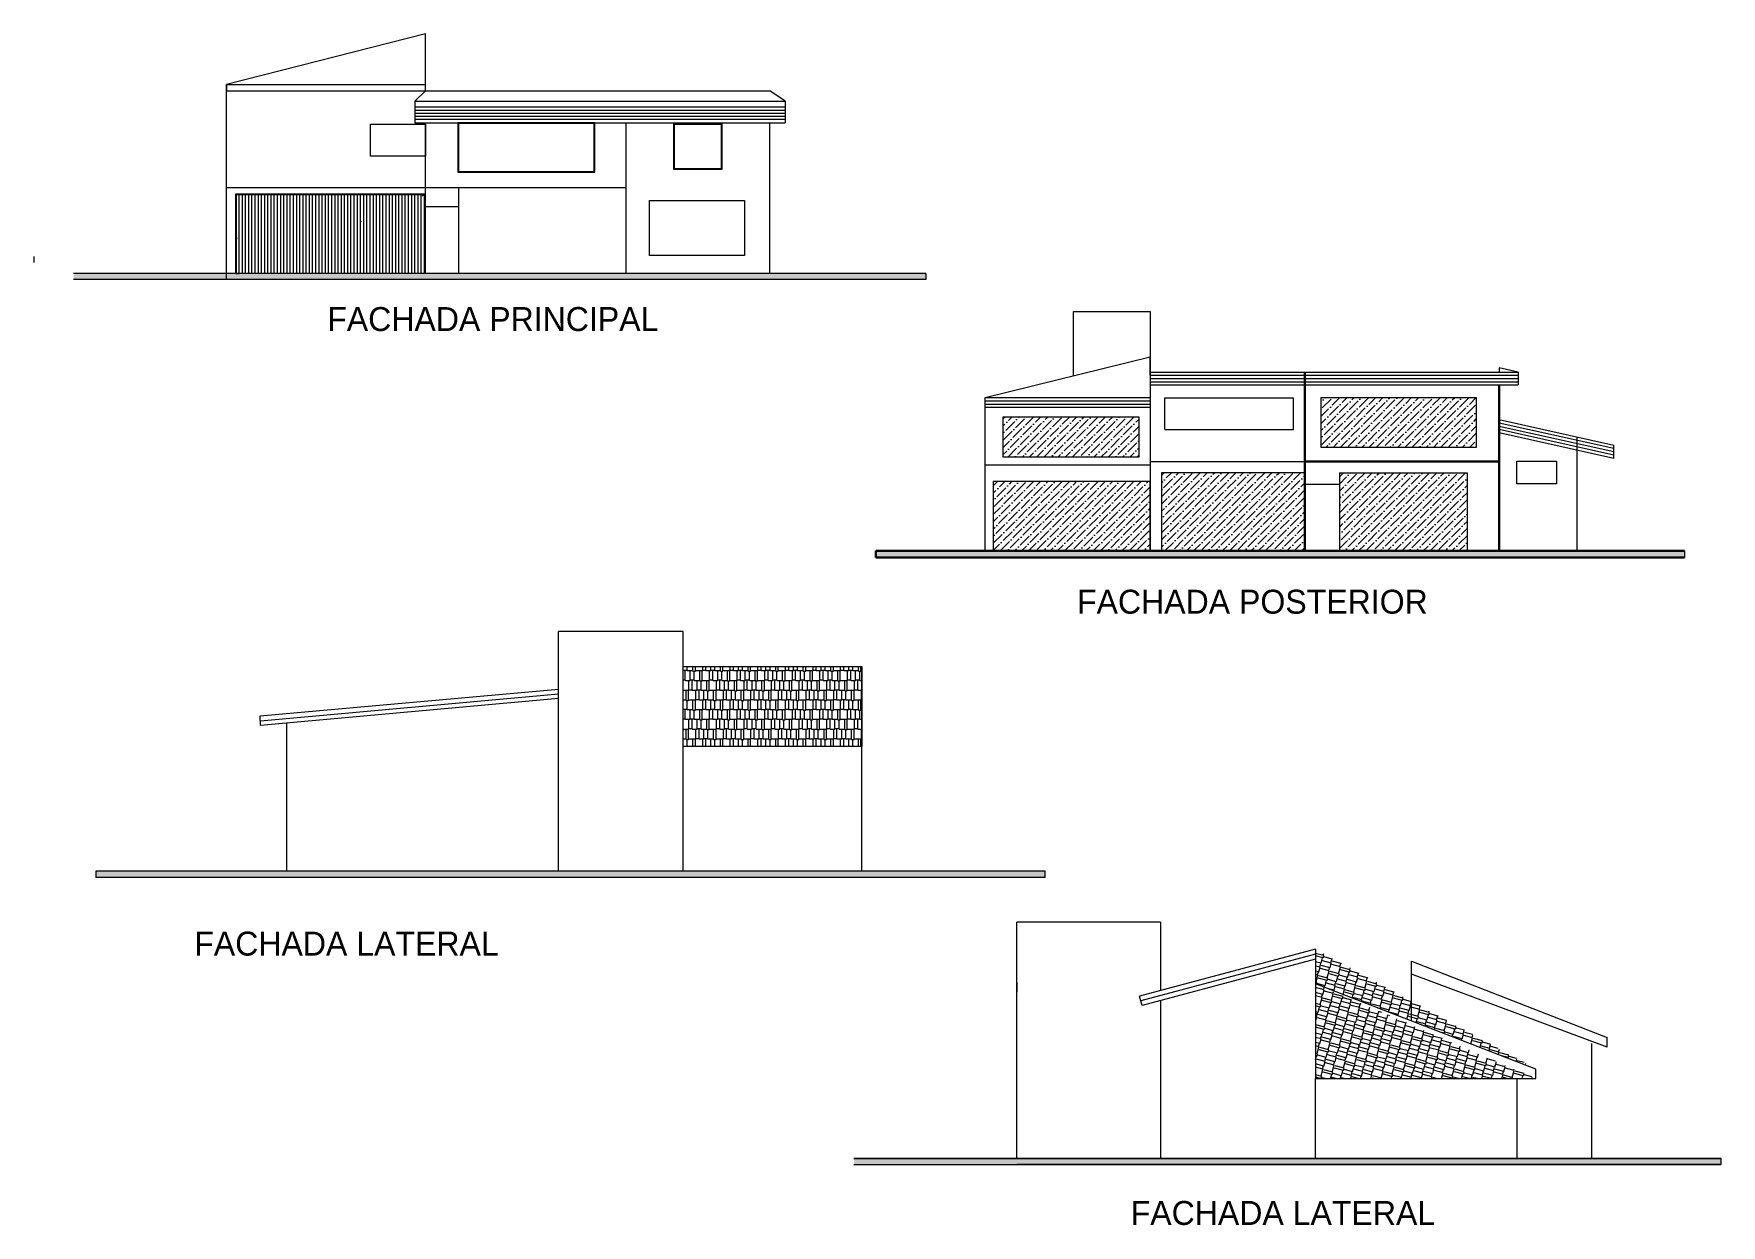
# Model space of a CAD drawing. Header units: millimetres. Extents: x 835 to 2001, y 912 to 1998.
# Drawn here: x 835.5 to 888.3, y 954.7 to 992 of the extents above; entities that cross this region are included whole.
import ezdxf

# ---------------------------------------------------------------- set-up
doc = ezdxf.new("R2010")
doc.units = ezdxf.units.MM
doc.linetypes.add('CENTER2', pattern=[1.125, 0.75, -0.125, 0.125, -0.125])
for name, color, linetype in [('EJES', 4, 'CENTER2'), ('muros sin carga', 181, 'Continuous'), ('TEXT', 1, 'Continuous')]:
    doc.layers.add(name, color=color, linetype=linetype)
doc.layers.add('puertas', color=51, linetype='Continuous', lineweight=0)
doc.layers.add('ventanas', color=110, linetype='Continuous', lineweight=0)
pattern_1 = [(45, (-132.0708008889524, -48.9289599836502), (0.08418990113502337, 0.3086963041617522), [0.396875, -0.079375, 0, -0.079375])]
pattern_2 = [(45, (-203.522809356275, 27.8046414593681), (0.4209495056751168, 1.543481520808761), [1.984375, -0.396875, 0, -0.396875])]

msp = doc.modelspace()

# ---------------------------------------------------------------- hatches: boundary and pattern name
at = {"layer": 'EJES', "linetype": 'ByBlock', "lineweight": 5}
msp.add_hatch(color=250, dxfattribs=at).paths.add_polyline_path([(867.1474742737837, 965.7956089705756), (837.4359613620575, 965.7956089705756), (837.4359613620575, 965.5956089705755), (867.1474742737837, 965.5956089705755)])
at = {"layer": 'puertas', "lineweight": 5}
h = msp.add_hatch(dxfattribs=at)
h.set_pattern_fill('ANSI36', color=256, scale=0.25, style=0)
h.set_pattern_definition(pattern_2)
edge = h.paths.add_edge_path()
edge.add_line((841.822622289686, 984.4983201842723), (841.822622289686, 986.9983201842723))
edge.add_line((841.822622289686, 986.9983201842723), (847.759222382469, 986.9983201842723))
edge.add_line((841.842622289686, 984.4983201842723), (841.842622289686, 986.9783201842723))
edge.add_line((841.842622289686, 986.9783201842723), (847.759222382469, 986.9783201842723))
edge = h.paths.add_edge_path(flags=17)
edge.add_line((847.759222382469, 984.4983201842723), (847.759222382469, 986.5983201842723))
h = msp.add_hatch(dxfattribs=at)
h.set_pattern_fill('ANSI36', color=256, scale=0.25, style=0)
h.set_pattern_definition(pattern_2)
edge = h.paths.add_edge_path()
edge.add_line((841.822622289686, 984.4983201842723), (841.822622289686, 986.9983201842723))
edge.add_line((841.822622289686, 986.9983201842723), (847.759222382469, 986.9983201842723))
edge.add_line((841.842622289686, 984.4983201842723), (841.842622289686, 986.9783201842723))
edge.add_line((841.842622289686, 986.9783201842723), (847.759222382469, 986.9783201842723))
edge = h.paths.add_edge_path(flags=17)
edge.add_line((847.759222382469, 984.4983201842723), (847.759222382469, 986.5983201842723))
for points in [[(836.7414041492434, 984.4983201842723), (836.7414041492434, 984.3103787745129), (863.4137778869513, 984.3103787745129), (863.4137778869513, 984.4983201842723)], [(861.8513177937583, 975.8154392996769), (861.8513177937583, 975.6154392996768), (887.1620515710038, 975.6154392996768), (887.1620515710038, 975.8154392996769)], [(888.3097494846752, 956.7958548390616), (861.1631082849831, 956.7958548390616), (861.1631082849831, 956.6031406722968), (888.3097494846752, 956.6031406722968)]]:
    msp.add_hatch(color=250, dxfattribs=at).paths.add_polyline_path(points)
h = msp.add_hatch(dxfattribs=at)
h.set_pattern_fill('ANSI36', color=256, scale=0.05, style=0)
h.set_pattern_definition(pattern_1)
h.paths.add_polyline_path([(875.7905086703004, 980.6203233215615), (880.6438848129511, 980.6203233215615), (880.6438848129511, 979.0584942345108), (875.7905086703004, 979.0584942345108)])
h = msp.add_hatch(dxfattribs=at)
h.set_pattern_fill('ANSI36', color=256, scale=0.05, style=0)
h.set_pattern_definition(pattern_1)
h.paths.add_polyline_path([(865.830903935971, 980.0197189023543), (870.0775906219607, 980.0197189023543), (870.0775906219607, 978.7541134039784), (865.830903935971, 978.7541134039784)])
h = msp.add_hatch(dxfattribs=at)
h.set_pattern_fill('ANSI36', color=256, scale=0.05, style=0)
h.set_pattern_definition(pattern_1)
h.paths.add_polyline_path([(870.7936352750603, 975.8154392996769), (875.2762862663217, 975.8154392996769), (875.2762862663217, 978.2653247549049), (870.7936352750603, 978.2653247549049)])
h = msp.add_hatch(dxfattribs=at)
h.set_pattern_fill('ANSI36', color=256, scale=0.05, style=0)
h.set_pattern_definition(pattern_1)
h.paths.add_polyline_path([(876.3572700712706, 978.2653247549049), (880.3538702267587, 978.2653247549049), (880.3553556908337, 975.8154392996769), (876.3572700712706, 975.8154392996769), (876.3572700712706, 976.8154392996769)])
h = msp.add_hatch(dxfattribs=at)
h.set_pattern_fill('ANSI36', color=256, scale=0.05, style=0)
h.set_pattern_definition(pattern_1)
h.paths.add_polyline_path([(865.5233674799563, 975.8154392996769), (870.4361273172597, 975.8154392996769), (870.4361273172597, 977.9883510601908), (865.5233674799563, 977.9883510601908)])
h = msp.add_hatch(dxfattribs=at)
h.set_pattern_fill('AR-RSHKE', color=256, scale=0.001, angle=-1.272221872585407e-14, style=0)
h.set_pattern_definition([(360, (-180.2205473071047, 2023.629224534466), (0.6477000000000002, 0.3047999999999998), [0.1524, -0.127, 0.1778, -0.0762, 0.2286, -0.1016]), (360, (-180.0681473071047, 2023.641924534466), (0.6477000000000002, 0.3047999999999998), [0.127, -0.4826, 0.1016, -0.1524]), (360, (-179.7633473071046, 2023.610174534466), (0.6477000000000002, 0.3047999999999998), [0.0762, -0.7874]), (90, (-180.2205473071047, 2023.629224534466), (-0.2158999999999999, 0.3048000000000001), [0.2921, -0.9271]), (90, (-180.0681473071047, 2023.629224534466), (-0.2158999999999999, 0.3048000000000001), [0.28575, -0.9334500000000001]), (90, (-179.9411473071046, 2023.629224534466), (-0.2158999999999999, 0.3048000000000001), [0.2667, -0.9525]), (90, (-179.7633473071046, 2023.610174534466), (-0.2158999999999999, 0.3048000000000001), [0.2921, -0.9271]), (90, (-179.6871473071046, 2023.610174534466), (-0.2158999999999999, 0.3048000000000001), [0.2921, -0.9271]), (90, (-179.4585473071047, 2023.629224534466), (-0.2158999999999999, 0.3048000000000001), [0.2794, -0.9398])])
edge = h.paths.add_edge_path()
edge.add_line((861.4141520033074, 972.1956089705757), (861.4141520033074, 969.6956089705757))
edge.add_line((855.8141520033075, 972.1956089705757), (861.4141520033074, 972.1956089705757))
edge.add_line((861.4141520033074, 969.6956089705757), (855.8141520033075, 969.6956089705757))
edge.add_line((855.8141520033075, 965.7956089705756), (855.8141520033075, 973.2956089705756))
h = msp.add_hatch(dxfattribs=at)
h.set_pattern_fill('AR-RSHKE', color=256, scale=0.001, angle=435, style=0)
h.set_pattern_definition([(75.00000000000001, (1924.900439355, -46.70765923848387), (-0.1267770963400053, 0.7045182026346779), [0.1524, -0.127, 0.1778, -0.0762, 0.2286, -0.1016]), (75.00000000000001, (1924.92761611948, -46.55716514068467), (-0.1267770963400053, 0.7045182026346779), [0.127, -0.4826, 0.1016, -0.1524]), (75.00000000000001, (1925.037172309412, -46.27096845351366), (-0.1267770963400053, 0.7045182026346779), [0.0762, -0.7874]), (165.0000000000001, (1924.900439355, -46.70765923848387), (-0.3502932236905422, -0.1296553409485615), [0.2921, -0.9271]), (165.0000000000001, (1924.939883377474, -46.56045214255744), (-0.3502932236905422, -0.1296553409485615), [0.28575, -0.9334500000000001]), (165.0000000000001, (1924.972753396202, -46.43777956261874), (-0.3502932236905422, -0.1296553409485615), [0.2667, -0.9525]), (165.0000000000001, (1925.037172309412, -46.27096845351366), (-0.3502932236905422, -0.1296553409485615), [0.2921, -0.9271]), (165.0000000000001, (1925.056894320649, -46.19736490555044), (-0.3502932236905422, -0.1296553409485615), [0.2921, -0.9271]), (165.0000000000001, (1925.097659467368, -45.97162375885159), (-0.3502932236905422, -0.1296553409485615), [0.2794, -0.9398])])
edge = h.paths.add_edge_path()
edge.add_line((875.6105819298596, 963.3511462661231), (875.6105819298596, 959.2958548390616))
edge.add_line((875.6105819298596, 959.2958548390616), (882.510582486266, 959.2958548390616))
edge.add_line((882.510582486266, 959.5958548390615), (875.6105819298596, 962.2662540911983))
edge.add_line((882.510582486266, 959.2958548390616), (882.510582486266, 959.5958548390615))

# ---------------------------------------------------------------- linework, layer by layer
at = {"layer": 'EJES', "linetype": 'ByBlock', "lineweight": 5}
msp.add_line((867.1474742737837, 965.5956089705755), (867.1474742737837, 965.7956089705756), dxfattribs=at)
msp.add_lwpolyline([(854.7637759756703, 986.7898713074898), (857.7435714147907, 986.7898713074898), (857.7435714147907, 985.0694856085836), (854.7637759756703, 985.0694856085836)], close=True, dxfattribs=at)
at = {"layer": 'muros sin carga', "lineweight": 5}
for p, q in [((847.759222382469, 990.2197473902949), (847.759222382469, 992.0087991039558)), ((847.759222382469, 990.2197473902949), (847.759222382469, 992.0087991039558)), ((841.5258889907204, 984.3103787745129), (841.5258889907204, 990.4197473902949)), ((847.4186642503178, 989.8983201842724), (859.0154938766048, 989.8983201842722)), ((847.759222382469, 984.4983201842723), (847.7592223824693, 989.2183201842723)), ((847.759222382469, 984.4983201842723), (847.759222382469, 989.1729147156581)), ((848.7855598160636, 988.1983201842723), (848.7855598160636, 989.2183201842723)), ((848.7855598160636, 987.6783201842724), (848.7855598160634, 989.2183201842723)), ((849.0310048664887, 989.1983201842723), (849.0310048664887, 989.2183201842723)), ((855.5282184446078, 987.7604678502187), (855.5282184446078, 989.2183201842723)), ((857.02588899072, 987.7554969098582), (857.0258889907202, 989.2183201842723)), ((858.531091834235, 984.4983201842723), (858.531091834235, 989.2183201842723)), ((849.0310048664887, 987.6783201842723), (849.0310048664887, 987.6983201842723)), ((841.5258889907204, 987.1983201842723), (854.0354417206217, 987.1983201842723)), ((848.7855598160636, 987.1983201842722), (848.7855598160636, 984.4983201842723)), ((847.759222382469, 984.4983201842723), (847.759222382469, 986.5983201842723)), ((847.759222382469, 986.5983201842723), (848.7855598160636, 986.5983201842723)), ((863.4137778869513, 984.4983201842723), (836.7414041492434, 984.4983201842723)), ((863.4137778869513, 984.4983201842723), (836.7414041492434, 984.4983201842723)), ((863.4137778869513, 984.3103787745129), (836.7414041492434, 984.3103787745129))]:
    msp.add_line(p, q, dxfattribs=at)
at = {"layer": 'muros sin carga', "lineweight": 30}
for p, q in [((875.2762862663217, 978.6154392996768), (881.3538702256376, 978.6154392996768)), ((861.8513177937583, 975.8154392996769), (861.8513177937583, 975.6154392996764))]:
    msp.add_line(p, q, dxfattribs=at)
at = {"layer": 'puertas', "lineweight": 5}
for p, q in [((847.759222382469, 992.0087991039558), (841.5258889907204, 990.4197473902949)), ((847.759222382469, 990.2197473902949), (847.759222382469, 992.0087991039558)), ((841.5258889907204, 990.4197473902949), (847.759222382469, 990.4197473902949)), ((841.5258889907204, 990.4197473902949), (841.5258889907204, 990.2197473902949)), ((841.5258889907204, 990.2197473902949), (847.759222382469, 990.2197473902949)), ((847.4186642503178, 989.8983201842724), (847.759222382469, 990.2197473902949)), ((847.4186642503178, 989.8983201842724), (847.4186642503178, 989.2183201842723)), ((847.759222382469, 990.2197473902949), (858.531091834235, 990.2197473902949)), ((859.015493876605, 989.8983201842722), (858.531091834235, 990.2197473902949)), ((859.015493876605, 989.8983201842724), (859.015493876605, 989.2183201842723)), ((847.4186642503178, 989.7194707774224), (859.015493876605, 989.7194707774224)), ((847.4186642503178, 989.6109657609012), (859.015493876605, 989.6109657609012)), ((847.4186642503178, 989.5234137979511), (859.015493876605, 989.5234137979511)), ((847.4186642503178, 989.4280122219668), (859.015493876605, 989.4280122219668)), ((847.4186642503178, 989.330918589558), (859.015493876605, 989.330918589558)), ((847.759222382469, 989.7194707774224), (859.015493876605, 989.7194707774224)), ((847.759222382469, 989.5234137979511), (859.015493876605, 989.5234137979511)), ((847.4186642503178, 989.2183201842723), (859.015493876605, 989.2183201842723)), ((853.0509918126559, 989.2183201842723), (848.7655598160636, 989.2183201842723)), ((848.7655598160636, 989.2183201842723), (848.7655598160636, 987.6783201842724)), ((853.0309918126559, 989.1983201842723), (848.7855598160636, 989.1983201842723)), ((848.7855598160636, 989.1983201842723), (848.7855598160636, 987.6983201842723)), ((853.0309918126559, 987.6983201842723), (853.0309918126559, 989.1983201842723)), ((853.0509918126559, 987.6783201842724), (853.0509918126559, 989.2183201842723)), ((854.0354417206217, 984.4983201842723), (854.0354417206217, 989.2183201842723)), ((855.5282184446078, 987.7804678534324), (855.5282184446078, 989.1983201842723)), ((855.5482184446078, 987.7804678534324), (855.5482184446078, 989.1983201842723)), ((855.5482184446078, 989.1983201842723), (857.02588899072, 989.1983201842723)), ((855.5482184446078, 989.1783201842724), (857.00588899072, 989.1783201842724)), ((857.00588899072, 989.1783201842724), (857.00588899072, 987.7554969098582)), ((857.02588899072, 989.1983201842723), (857.02588899072, 987.7554969098582)), ((848.7655598160636, 987.6783201842724), (853.0509918126559, 987.6783201842724)), ((848.7855598160636, 987.6983201842723), (853.0309918126559, 987.6983201842723)), ((848.7855598160636, 987.6983201842723), (853.0309918126559, 987.6983201842723)), ((857.02588899072, 987.7596188386291), (855.528211058185, 987.760467854406)), ((857.0259003284799, 987.7796188354155), (855.5282223959449, 987.7804678511924)), ((857.00588899072, 987.7554969098582), (857.00588899072, 987.7554969098582)), ((857.02588899072, 987.7554969098582), (857.02588899072, 987.7554969098582)), ((841.822622289686, 984.4983201842723), (841.822622289686, 986.9983201842723)), ((841.822622289686, 986.9983201842723), (847.759222382469, 986.9983201842723)), ((841.842622289686, 984.4983201842723), (841.842622289686, 986.9783201842723)), ((841.842622289686, 986.9783201842723), (847.759222382469, 986.9783201842723)), ((841.9226222896859, 984.4983201842723), (841.9226222896859, 986.9783201842723)), ((842.0226222896858, 984.4983201842723), (842.0226222896858, 986.9783201842723)), ((842.1226222896858, 984.4983201842723), (842.1226222896858, 986.9783201842723)), ((842.2226222896857, 984.4983201842723), (842.2226222896857, 986.9783201842723)), ((842.3226222896856, 984.4983201842723), (842.3226222896856, 986.9783201842723)), ((842.4226222896855, 984.4983201842723), (842.4226222896855, 986.9783201842723)), ((842.5226222896854, 984.4983201842723), (842.5226222896854, 986.9783201842723)), ((842.6226222896853, 984.4983201842723), (842.6226222896853, 986.9783201842723)), ((842.7226222896852, 984.4983201842723), (842.7226222896852, 986.9783201842723)), ((842.8226222896851, 984.4983201842723), (842.8226222896851, 986.9783201842723)), ((842.922622289685, 984.4983201842723), (842.922622289685, 986.9783201842723)), ((843.0226222896849, 984.4983201842723), (843.0226222896849, 986.9783201842723)), ((843.1226222896848, 984.4983201842723), (843.1226222896848, 986.9783201842723)), ((843.2226222896848, 984.4983201842723), (843.2226222896848, 986.9783201842723)), ((843.3226222896847, 984.4983201842723), (843.3226222896847, 986.9783201842723)), ((843.4226222896846, 984.4983201842723), (843.4226222896846, 986.9783201842723)), ((843.5226222896845, 984.4983201842723), (843.5226222896845, 986.9783201842723)), ((843.6226222896844, 984.4983201842723), (843.6226222896844, 986.9783201842723)), ((843.7226222896843, 984.4983201842723), (843.7226222896843, 986.9783201842723)), ((843.8226222896842, 984.4983201842723), (843.8226222896842, 986.9783201842723)), ((843.9226222896841, 984.4983201842723), (843.9226222896841, 986.9783201842723)), ((844.022622289684, 984.4983201842723), (844.022622289684, 986.9783201842723)), ((844.1226222896839, 984.4983201842723), (844.1226222896839, 986.9783201842723)), ((844.2226222896838, 984.4983201842723), (844.2226222896838, 986.9783201842723)), ((844.3226222896837, 984.4983201842723), (844.3226222896837, 986.9783201842723)), ((844.4226222896837, 984.4983201842723), (844.4226222896837, 986.9783201842723)), ((844.5226222896836, 984.4983201842723), (844.5226222896836, 986.9783201842723)), ((844.6226222896835, 984.4983201842723), (844.6226222896835, 986.9783201842723)), ((844.7226222896834, 984.4983201842723), (844.7226222896834, 986.9783201842723)), ((844.8226222896833, 984.4983201842723), (844.8226222896833, 986.9783201842723)), ((844.9226222896832, 984.4983201842723), (844.9226222896832, 986.9783201842723)), ((845.0226222896831, 984.4983201842723), (845.0226222896831, 986.9783201842723)), ((845.122622289683, 984.4983201842723), (845.122622289683, 986.9783201842723)), ((845.2226222896829, 984.4983201842723), (845.2226222896829, 986.9783201842723)), ((845.3226222896828, 984.4983201842723), (845.3226222896828, 986.9783201842723)), ((845.4226222896827, 984.4983201842723), (845.4226222896827, 986.9783201842723)), ((845.5226222896827, 984.4983201842723), (845.5226222896827, 986.9783201842723)), ((845.6226222896826, 984.4983201842723), (845.6226222896826, 986.9783201842723)), ((845.7226222896825, 984.4983201842723), (845.7226222896825, 986.9783201842723)), ((845.8226222896824, 984.4983201842723), (845.8226222896824, 986.9783201842723)), ((845.9226222896823, 984.4983201842723), (845.9226222896823, 986.9783201842723)), ((846.0226222896822, 984.4983201842723), (846.0226222896822, 986.9783201842723)), ((846.1226222896821, 984.4983201842723), (846.1226222896821, 986.9783201842723)), ((846.222622289682, 984.4983201842723), (846.222622289682, 986.9783201842723)), ((846.3226222896819, 984.4983201842723), (846.3226222896819, 986.9783201842723)), ((846.4226222896818, 984.4983201842723), (846.4226222896818, 986.9783201842723)), ((846.5226222896817, 984.4983201842723), (846.5226222896817, 986.9783201842723)), ((846.6226222896817, 984.4983201842723), (846.6226222896817, 986.9783201842723)), ((846.7226222896816, 984.4983201842723), (846.7226222896816, 986.9783201842723)), ((846.7226222896816, 984.4983201842723), (846.7226222896816, 986.9783201842723)), ((846.8226222896815, 984.4983201842723), (846.8226222896815, 986.9783201842723)), ((846.9226222896814, 984.4983201842723), (846.9226222896814, 986.9783201842723)), ((847.0226222896813, 984.4983201842723), (847.0226222896813, 986.9783201842723)), ((847.1226222896812, 984.4983201842723), (847.1226222896812, 986.9783201842723)), ((847.2226222896811, 984.4983201842723), (847.2226222896811, 986.9783201842723)), ((847.322622289681, 984.4983201842723), (847.322622289681, 986.9783201842723)), ((847.4226222896809, 984.4983201842723), (847.4226222896809, 986.9783201842723)), ((847.5226222896808, 984.4983201842723), (847.5226222896808, 986.9783201842723)), ((847.6226222896807, 984.4983201842723), (847.6226222896807, 986.9783201842723)), ((847.7226222896807, 984.4983201842723), (847.7226222896807, 986.9783201842723)), ((835.493111511882, 985.0316729866316), (835.493111511882, 984.8437315768722)), ((841.842622289686, 984.4983201842723), (841.842622289686, 984.5983201842723)), ((841.822622289686, 984.4983201842723), (841.9226222896859, 984.4983201842723)), ((863.4137778869513, 984.4983201842723), (863.4137778869513, 984.3103787745129)), ((865.2762862663218, 980.6154392996768), (870.4361273172597, 981.8916252763815)), ((870.4361273172597, 981.3154392996757), (870.4361273172597, 981.8916252763815)), ((870.4361273172598, 981.4154392996757), (881.9538702256375, 981.4154392996757)), ((881.3538702256376, 981.5502986325225), (881.3538702256376, 981.4154392996757)), ((881.9538702256375, 981.4154392996757), (881.3538702256376, 981.5502986325225)), ((881.3538702256376, 981.4154392996757), (881.9538702256376, 981.4154392996757)), ((881.9538702256376, 981.4154392996757), (881.9538702256374, 981.0154392996769)), ((870.4361273172594, 981.3154392996755), (881.9538702256375, 981.3154392996757)), ((870.4361273172594, 981.2154392996758), (881.9538702256376, 981.2154392996761)), ((865.2762862663219, 980.6154392996768), (870.4361273172597, 980.6154392996768)), ((865.276286266322, 978.5154392996769), (865.2762862663219, 980.6154392996768)), ((865.2762862663219, 980.5154392996769), (870.4361273172597, 980.5154392996769)), ((865.2762862663219, 980.5154392996769), (870.4361273172597, 980.5154392996769)), ((865.2762862663219, 980.415439299677), (870.4361273172597, 980.415439299677)), ((865.2762862663219, 980.3154392996769), (870.4361273172597, 980.3154392996769)), ((884.9425286398628, 979.1227842125693), (881.3538702256376, 979.921738425664)), ((884.9425286398628, 979.0203359082716), (881.3538702256377, 979.8192901213665)), ((884.9425286398628, 978.9178876039743), (881.3538702256377, 979.716841817069)), ((884.9425286398628, 978.8154392996769), (881.3538702256376, 979.6143935127716)), ((884.9425286398628, 978.8154392996769), (881.3538702256376, 979.6143935127716)), ((884.9425286398628, 978.8154392996769), (881.3538702256376, 979.6143935127716)), ((884.9425286398629, 978.7129057197458), (881.3538702256376, 979.5119446951924)), ((883.7964910851888, 975.8154392996769), (883.7964910851888, 979.3779301269985)), ((883.7964910851888, 975.8154392996769), (883.7964910851888, 978.8154392996769)), ((884.9425286398629, 978.7129057197458), (884.9425286398628, 979.143108593601)), ((865.276286266322, 978.5154392996769), (870.4361273172597, 978.5154392996769)), ((865.276286266322, 975.8154392996769), (865.276286266322, 978.5154392996769)), ((887.1620515710038, 975.8154392996769), (887.1620515710038, 975.6154392996768)), ((855.8141520033075, 973.2956089705756), (851.9141514469009, 973.2956089705756)), ((851.9141514469009, 965.7956089705756), (851.9141514469009, 973.2956089705756)), ((855.8141520033075, 965.7956089705756), (855.8141520033075, 973.2956089705756)), ((855.8141520033075, 972.1956089705757), (855.8141520033075, 973.2956089705756)), ((855.8141520033075, 972.1956089705757), (855.8141520033075, 973.2956089705756)), ((855.8141520033075, 972.1956089705757), (861.4141520033074, 972.1956089705757)), ((855.8141520033075, 972.1956089705757), (861.4141520033074, 972.1956089705757)), ((861.4141520033074, 972.1956089705757), (861.4141520033074, 969.6956089705757)), ((861.4141520033074, 965.7956089705756), (861.4141520033074, 972.1956089705757)), ((842.5759613274615, 970.6498035058339), (851.9141514469009, 971.4894039315525)), ((842.5893937041515, 970.5004061455611), (851.9141514469009, 971.3387988608945)), ((851.9141514469009, 971.1956089705757), (842.5893937041515, 970.350406145561)), ((842.5893937041515, 970.350406145561), (842.5759613274615, 970.6498035058339)), ((843.4141488290438, 965.7956089705756), (843.4141488290438, 970.4251625500419)), ((861.4141520033074, 969.6956089705757), (855.8141520033075, 969.6956089705757)), ((837.4359613620575, 965.7956089705756), (837.4359613620575, 965.5956089705755)), ((867.1474742737837, 965.7956089705756), (837.4359613620575, 965.7956089705756)), ((867.1474742737837, 965.5956089705755), (837.4359613620575, 965.5956089705755)), ((867.1474742737837, 965.5956089705755), (837.4359613620575, 965.5956089705755)), ((870.7605819298592, 964.1958548390617), (866.2605819298597, 964.1958548390617)), ((866.2605819298597, 956.7958548390616), (866.2605819298597, 964.1958548390617)), ((870.7605819298592, 964.1958548390617), (870.7605819298594, 962.0515926828316)), ((875.6105819298596, 963.3511462661231), (870.1033807205549, 961.8754961495342)), ((875.6105819298596, 963.1958548390617), (870.1422035773203, 961.7306072755907)), ((875.6105819298596, 963.040563412), (870.1810264340857, 961.5857184016472)), ((875.6105819298596, 963.3511462661231), (875.6105819298596, 959.2958548390616)), ((878.6105819298593, 961.1188312331915), (878.6105819298593, 962.9740522901961)), ((878.6105819298593, 962.9740522901961), (884.7431907354658, 960.5867487279297)), ((884.7431907354658, 960.2867487279295), (878.6105819298593, 962.5672860214027)), ((866.2605819298597, 962.3031406722966), (866.2605819298597, 962.0031406722969)), ((870.1810264340857, 961.5857184016475), (870.1033807205549, 961.8754961495342)), ((882.510582486266, 959.5958548390615), (875.6105819298596, 962.2662540911983)), ((870.7605819298592, 961.7410098287089), (870.7605819298592, 956.7958548390616)), ((870.7605819298592, 961.4958548390616), (870.7605819298592, 961.2958548390616)), ((884.2605819298592, 956.7958548390616), (884.2605819298592, 960.399497755679)), ((884.7431907354658, 960.2867487279295), (884.7431907354658, 960.5867487279297)), ((875.6105819298596, 959.2958548390616), (882.510582486266, 959.2958548390616)), ((875.6105819298596, 959.2958548390616), (875.6105819298596, 959.2958548390616)), ((875.6105819298596, 956.7958548390616), (875.6105819298596, 959.2958548390616)), ((881.9105824862661, 959.2958548390616), (881.9105824862661, 956.7958548390616)), ((882.510582486266, 959.2958548390616), (882.510582486266, 959.5958548390615)), ((884.2605819298592, 958.8958548390615), (884.2605819298592, 959.1958548390617)), ((888.3097494846752, 956.7958548390616), (861.1631082849831, 956.7958548390616)), ((888.3097494846752, 956.7958548390616), (861.1631082849831, 956.7958548390616)), ((888.3097494846752, 956.7958548390616), (861.1631082849831, 956.7958548390616)), ((888.3097494846752, 956.7958548390616), (861.1631082849831, 956.7958548390616)), ((888.3097494846752, 956.7958548390616), (861.1631082849831, 956.7958548390616)), ((888.3097494846752, 956.7958548390616), (861.1631082849831, 956.7958548390616)), ((861.1631082849831, 956.7958548390616), (888.3097494846752, 956.7958548390616)), ((861.1631082849831, 956.6031406722968), (888.3097494846752, 956.6031406722968)), ((866.2605819298597, 956.7958548390616), (888.3097494846752, 956.7958548390616)), ((888.3097494846752, 956.7958548390616), (866.2605819298597, 956.7958548390616)), ((888.3097494846752, 956.7958548390616), (866.2605819298597, 956.7958548390616)), ((888.3097494846752, 956.7958548390616), (866.2605819298597, 956.7958548390616)), ((866.2605819298597, 956.7958548390616), (867.1605819298597, 956.7958548390616)), ((888.3097494846752, 956.6031406722968), (866.2605819298597, 956.6031406722968)), ((888.3097494846752, 956.6031406722968), (866.2605819298597, 956.6031406722968)), ((888.3097494846752, 956.6031406722968), (888.3097494846752, 956.7958548390616))]:
    msp.add_line(p, q, dxfattribs=at)
for points in [[(847.759222382469, 988.175848797598), (846.0322535538937, 988.175848797598), (846.0322535538937, 989.1729147156581), (847.759222382469, 989.1729147156581)], [(875.7905086703004, 980.6203233215615), (880.6438848129511, 980.6203233215615), (880.6438848129511, 979.0584942345108), (875.7905086703004, 979.0584942345108)], [(865.830903935971, 980.0197189023543), (870.0775906219607, 980.0197189023543), (870.0775906219607, 978.7541134039784), (865.830903935971, 978.7541134039784)], [(881.9158412807556, 978.631396129741), (883.1492340365132, 978.631396129741), (883.1492340365132, 977.9192964901877), (881.9158412807556, 977.9192964901877)]]:
    msp.add_lwpolyline(points, close=True, dxfattribs=at)
msp.add_lwpolyline([(868.0361273172597, 981.2980321184034), (868.0361273172597, 983.3154392996769), (870.4361273172597, 983.3154392996769), (870.4361273172597, 975.8154392996769), (868.0361273172597, 975.8154392996769)], dxfattribs=at)
at = {"layer": 'ventanas', "lineweight": 15}
for p, q in [((870.4361273172598, 981.4154392996757), (875.2762862663217, 981.4154392996757)), ((870.4361273172597, 981.3154392996757), (870.4361273172597, 975.8154392996769)), ((870.4361273172594, 981.1154392996768), (881.9538702256375, 981.1154392996771)), ((870.4361273172595, 981.0154392996769), (881.9538702256374, 981.0154392996769)), ((875.2762862663217, 981.1154392996768), (875.2762862663217, 981.2654392996769)), ((875.2762862663217, 981.1304392996769), (875.2762862663217, 981.1454392996768)), ((875.2762862663217, 981.1154392996768), (875.2762862663217, 981.1304392996769)), ((870.8911116879956, 979.6147292885917), (870.8911116879956, 980.6145775627688)), ((870.8911116879956, 980.6145775627688), (874.9262862663217, 980.6145775627688)), ((874.9262862663217, 979.6147292885917), (874.9262862663217, 980.6145775627688)), ((870.8911116879956, 979.6147292885917), (874.9262862663217, 979.6147292885917)), ((870.4361273172597, 978.6154392996768), (875.2762862663217, 978.6154392996768)), ((876.3572700712706, 978.2653247549049), (876.3572700712706, 976.8154392996769)), ((876.3572700712706, 978.2653247549049), (880.3538702267587, 978.2653247549049)), ((880.3538702267587, 978.2653247549049), (880.3553556908337, 975.8154392996769)), ((875.2762862663217, 977.9066796378868), (876.3572700712706, 977.9066796378868)), ((876.3572700712706, 976.8154392996769), (876.3572700712706, 975.8154392996769)), ((880.3553556908337, 975.8154392996769), (876.3572700712706, 975.8154392996769))]:
    msp.add_line(p, q, dxfattribs=at)
at = {"layer": 'ventanas', "lineweight": 30}
for p, q in [((875.2762862663217, 981.4154392996757), (875.2762862663217, 975.8154392996769)), ((881.3538702256376, 975.8154392996769), (881.3538702256375, 981.0154392996769)), ((861.8513177937583, 975.8154392996769), (887.1620515710038, 975.8154392996769)), ((861.8513177937583, 975.6154392996768), (887.1620515710038, 975.6154392996768))]:
    msp.add_line(p, q, dxfattribs=at)
at = {"layer": 'ventanas', "lineweight": 15}
for points in [[(870.7936352750603, 975.8154392996769), (875.2762862663217, 975.8154392996769), (875.2762862663217, 978.2653247549049), (870.7936352750603, 978.2653247549049)], [(865.5233674799563, 975.8154392996769), (870.4361273172597, 975.8154392996769), (870.4361273172597, 977.9883510601908), (865.5233674799563, 977.9883510601908)]]:
    msp.add_lwpolyline(points, close=True, dxfattribs=at)

# ---------------------------------------------------------------- texts
at = {"layer": 'TEXT', "color": 0, "linetype": 'ByBlock', "lineweight": 5}
for s, p in [('FACHADA PRINCIPAL', (844.6785523552262, 982.7014865619235)), ('FACHADA POSTERIOR', (868.1457342097237, 973.8527000204599)), ('FACHADA LATERAL', (840.516427997849, 963.1485213943529)), ('FACHADA LATERAL', (869.8258893825223, 954.7166621762331))]:
    msp.add_text(s, height=0.75, dxfattribs=at).set_placement(p)

doc.saveas('drawing.dxf')
